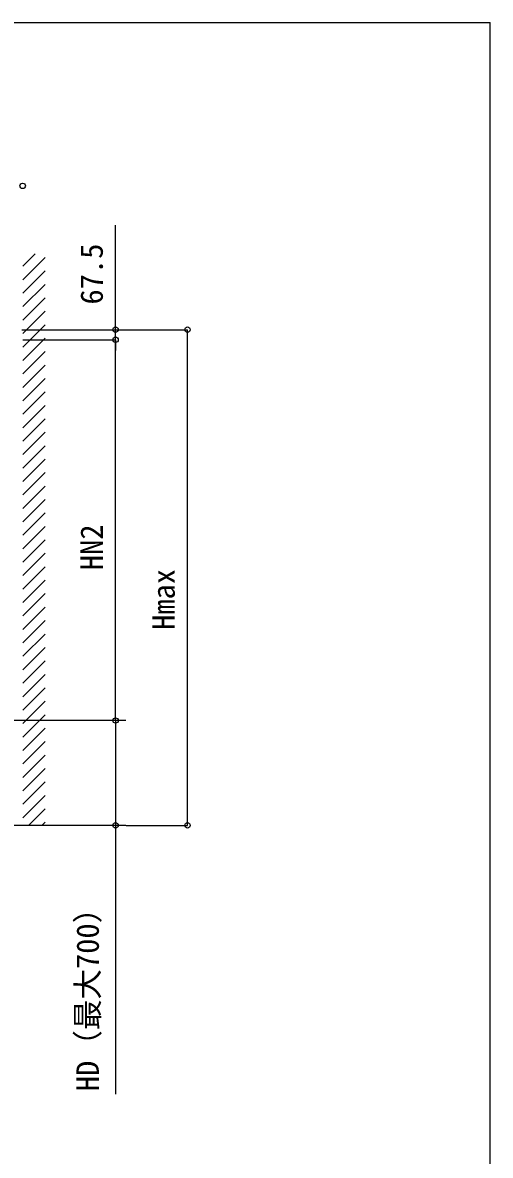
# Model space of a CAD drawing. Units: millimetres, scale not verified. Extents: x -10500 to 10500, y -15600 to 15524.
# Drawn here: x 7379 to 10500, y 7436 to 15000 of the extents above; entities that cross this region are included whole.
import ezdxf
from ezdxf.enums import TextEntityAlignment as Align

# ---------------------------------------------------------------- set-up
doc = ezdxf.new("R2010")
doc.units = ezdxf.units.MM
doc.header["$LTSCALE"] = 80
for name, color, linetype in [('0-5_YKK_A1', 4, 'Continuous'), ('0-6_YKK_D', 6, 'Continuous'), ('0-7_YKK_ZWAK', 7, 'Continuous')]:
    doc.layers.add(name, color=color, linetype=linetype)
doc.styles.add('ＭＳ ゴシック', font='')
doc.styles.get('ＭＳ ゴシック').set_extended_font_data('MS Gothic')

msp = doc.modelspace()

# ---------------------------------------------------------------- linework, layer by layer
at = {"layer": '0-5_YKK_A1'}
for p, q in [((7379.12, 13372.4), (7461.79, 13455.07)), ((7379.12, 13282.6), (7528.12, 13431.6)), ((7379.12, 13192.8), (7528.12, 13341.8)), ((7379.12, 13103), (7528.12, 13252)), ((7379.12, 13013.19), (7528.12, 13162.19)), ((7379.12, 12923.39), (7528.12, 13072.39)), ((7379.12, 12833.59), (7528.12, 12982.59)), ((7379.12, 12743.79), (7528.12, 12892.79)), ((7379.12, 12653.98), (7528.12, 12802.98)), ((7379.12, 12564.18), (7528.12, 12713.18)), ((7379.12, 12474.38), (7528.12, 12623.38)), ((7379.12, 12384.58), (7528.12, 12533.58)), ((7379.12, 12294.77), (7528.12, 12443.77)), ((7379.12, 12204.97), (7528.12, 12353.97)), ((7379.12, 12115.17), (7528.12, 12264.17)), ((7379.12, 12025.37), (7528.12, 12174.37)), ((7379.12, 11935.56), (7528.12, 12084.56)), ((7379.12, 11845.76), (7528.12, 11994.76)), ((7379.12, 11755.96), (7528.12, 11904.96)), ((7379.12, 11666.16), (7528.12, 11815.16)), ((7379.12, 11576.35), (7528.12, 11725.35)), ((7379.12, 11486.55), (7528.12, 11635.55)), ((7379.12, 11396.75), (7528.12, 11545.75)), ((7379.12, 11306.95), (7528.12, 11455.95)), ((7379.12, 11217.14), (7528.12, 11366.14)), ((7379.12, 11127.34), (7528.12, 11276.34)), ((7379.12, 11037.54), (7528.12, 11186.54)), ((7379.12, 10947.74), (7528.12, 11096.74)), ((7379.12, 10857.93), (7528.12, 11006.93)), ((7379.12, 10768.13), (7528.12, 10917.13)), ((7379.12, 10678.33), (7528.12, 10827.33)), ((7379.12, 10588.53), (7528.12, 10737.53)), ((7379.12, 10498.72), (7528.12, 10647.72)), ((7379.12, 10408.92), (7528.12, 10557.92)), ((7379.12, 10319.12), (7528.12, 10468.12)), ((7379.12, 10229.31), (7528.12, 10378.31)), ((8068.31, 10339.5), (-9871.02, 10339.5)), ((7379.12, 10139.51), (7528.12, 10288.51)), ((7379.12, 10049.71), (7528.12, 10198.71)), ((7379.12, 9959.91), (7528.12, 10108.91)), ((7379.12, 9870.1), (7528.12, 10019.1)), ((7379.12, 9780.3), (7528.12, 9929.3)), ((7379.12, 9690.5), (7528.12, 9839.5)), ((7417.92, 9639.5), (7528.12, 9749.7)), ((8068.31, 9639.5), (-9871.02, 9639.5)), ((7507.72, 9639.5), (7528.12, 9659.89))]:
    msp.add_line(p, q, dxfattribs=at)
at = {"layer": '0-6_YKK_D'}
for p, q in [((7999, 12949.39), (7999, 13647.46)), ((7373.62, 12949.39), (8000, 12949.39)), ((7373.62, 12949.39), (8480, 12949.39)), ((7999, 12881.89), (7999, 12949.39)), ((8479, 9639.5), (8479, 12949.39)), ((7379.7, 12881.89), (8000, 12881.89)), ((7379.7, 12881.89), (8000, 12881.89)), ((7999, 10339.5), (7999, 12881.89)), ((7999, 12881.89), (7999, 12809.89)), ((7999, 10339.5), (7998, 10339.5)), ((7999, 10339.5), (7998, 10339.5)), ((8069.31, 9639.5), (8480, 9639.5))]:
    msp.add_line(p, q, dxfattribs=at)
msp.add_lwpolyline([(7999, 10339.5), (7999, 9639.5), (7999, 7845.07)], dxfattribs=at)
for centre in [(7379, 13909.39), (7999, 12949.39), (8479, 12949.39), (7999, 12881.89), (7999, 12881.89), (7999, 10339.5), (7999, 10339.5), (7999, 9639.5), (8479, 9639.5)]:
    msp.add_circle(centre, 18, dxfattribs=at)
at = {"layer": '0-7_YKK_ZWAK'}
msp.add_line((-10500, 14999.5), (10500, 14999.5), dxfattribs=at)
msp.add_lwpolyline([(-10500, -15600.5), (10500, -15600.5), (10500, 14999.5)], dxfattribs=at)

# ---------------------------------------------------------------- texts
at = {"layer": '0-6_YKK_D', "style": 'ＭＳ ゴシック'}
for s, p in [('67.5', (7959, 13117.17)), ('HN2', (7959, 11343.53)), ('Hmax', (8439, 10944.4)), ('HD（最大700）', (7932.34, 7864.2))]:
    msp.add_text(s, height=149.6, rotation=90, dxfattribs=at).set_placement(p, align=Align.BOTTOM_LEFT)

doc.saveas('drawing.dxf')
